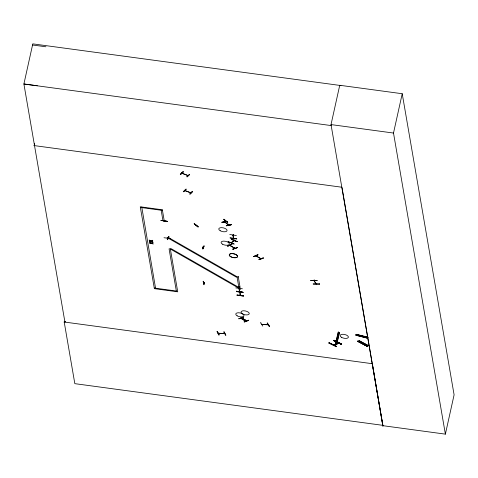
<?xml version="1.0" encoding="UTF-8"?>
<svg xmlns="http://www.w3.org/2000/svg" width="478" height="478" viewBox="0 0 478 478"><rect width="100%" height="100%" fill="white"/><g stroke="black" fill="none" stroke-linecap="round" stroke-linejoin="round"><path stroke-width="0.72" d="M164.008 237.721L170.616 238.63M237.166 241.766L231.274 239.305M229.745 245.447L230.312 245.74M234.31 248.04L234.555 247.986M260.863 258.747L260.349 258.455M234.202 239.992L234.041 240.589L231.029 242.74M234.298 240.673L233.939 240.9M367.731 337.922L355.919 334.779L367.672 338.06L355.775 335.197L367.6 338.251L367.719 337.958L355.901 334.851M230.097 237.829L236.747 238.952M34.524 145.635L34.625 143.406M313.156 283.896L319.412 283.932M313.251 284.105L319.507 284.141M319.459 283.717L319.507 284.165M239.335 288.861L239.466 288.252L239.281 288.885L238.97 288.778L239.131 288.21L239.018 288.843M164.492 221.021L164.247 221.32M167.437 238.152L167.443 238.128M237.166 315.844L237.172 315.827A4.23 1.912 12.5 0 1 238.474 312.761A4.23 1.912 12.5 0 1 243.965 315.904A4.23 1.912 12.5 0 1 237.202 315.862L237.166 315.809M242.412 313.849L242.418 313.813A4.23 1.912 12.5 0 1 243.72 310.766A4.23 1.912 12.5 0 1 249.211 313.903A4.23 1.912 12.5 0 1 242.448 313.867L242.43 313.771M237.01 294.956L243.637 295.852M233.24 235.481L232.953 235.134M233.533 238.307L233.21 235.218M225.18 221.033L225.58 220.932L224.971 220.854M141.769 207.105L155.547 288.204M152.637 240.583L151.006 240.882L149.142 240.111L150.66 240.972L149.369 241.444L151.03 241.145L152.864 241.904L151.377 241.055L152.679 240.828L152.715 240.255M162.556 209.914L162.442 210.41L140.371 207.422M187.985 175.546L181.999 173.215L182.064 172.618M181.969 173.185L182.22 172.642M168.507 236.747L167.288 239.592L168.937 236.514L167.3 239.574L167.647 239.699L168.865 236.843M168.405 237.65L168.28 238.223L168.555 237.656M168.471 237.668L168.322 238.355M183.164 172.014L182.823 171.889L180.278 174.327L180.618 174.452L183.235 171.686M176.442 291.64L169.069 248.859L171.19 248.715L238.845 287.415L240.135 287.589L238.289 276.893L236.168 277.037L168.513 238.337L168.626 237.847M168.877 238.349L169.009 237.775M187.101 176.848L189.647 174.374L186.761 176.723L187.101 176.848L189.647 174.392M183.582 191.696L186.175 189.037M191.063 192.795L191.086 192.15M192.365 191.29L192.634 191.744L190.089 194.188M192.353 191.553L189.742 194.062L192.401 191.337M197.916 226.966L194.176 223.698L198.221 226.919L194.158 223.734L194.462 223.686M203.025 248.841L204.226 245.973L203.885 245.925L202.66 248.781L203.025 248.877L202.732 248.745M203.975 284.733L203.198 281.5L204.034 284.697M203.622 281.255L203.18 281.53M204.387 283.179L203.885 283.251L204.058 282.54M204.482 283.334L204.518 282.606M204.662 282.659L204.465 283.221L203.813 283.113M221.852 222.27L227.295 221.416L221.882 222.24M223.997 219.211L227.755 222.443L223.692 219.253L227.51 222.425M228.58 225.06L224.642 221.983L224.726 221.374M224.905 221.338L224.821 221.947L228.896 225.084M224.642 221.983L225.048 221.398M225.329 221.858L225.019 222.3L225.144 221.894M231.418 224.588L226.429 225.789L231.633 224.708M228.317 224.839L228.353 224.355M228.609 224.188L228.257 224.768M228.58 224.785L228.705 224.212M234.077 244.019L228.03 241.695M229.733 234.471L236.401 235.546M230.103 238.002L236.718 238.827M233.354 234.668L233.222 235.242L233.384 234.674M227.659 246.104C236.491 243.105 229.326 244.832 227.677 246.206L232.039 244.246M234.077 240.016L233.945 240.589M234.405 240.081L234.298 240.697L231.358 242.878M232.828 249.11L237.321 247.598L232.75 249.11L233.037 249.259M217.329 331.624C216.277 331.045 219.492 334.283 219.115 334.947L218.799 334.893M224.086 331.923L225.873 335.239L223.734 331.905L224.092 331.911L225.58 335.144M235.762 287.887L242.388 288.772M238.289 276.893L238.397 276.404M236.407 291.628L243.033 292.512M239.382 286.418L239.89 289.62L239.382 286.418L239.006 286.382L239.52 289.584L239.89 289.632M239.759 291.67L240.189 295.452M240.261 294.556C239.544 295.201 240.876 295.541 240.488 294.585M239.072 318.838L243.404 317.225L238.839 318.748M258.078 254.666L253.716 256.632C255.401 255.216 262.512 253.561 253.699 256.531M241.743 317.942L246.773 320.858M256.351 256.166L255.79 255.873L256.065 255.21M256.214 255.258L256.089 255.832M244.204 321.855L248.518 320.218M263.085 257.899L263.366 258.06L259.058 259.644M245.811 321.228L240.804 318.264M262.757 326.121L260.779 322.835M269.496 326.42L267.214 323.086L269.496 326.42L269.21 326.331M331.021 124.591L339.739 85.275L402.219 93.73L454.1 394.822L445.382 434.138L382.902 425.683L331.021 124.591L393.502 133.045L445.382 434.138M314.022 280.072L313.921 280.676L316.03 283.902M314.237 280.072L314.136 280.682L316.352 283.932L316.107 283.603M314.351 280.138L314.357 280.968M317.004 280.478L310.76 280.413M328.936 343.12L329.217 342.69L328.936 343.12L336.428 346.658L336.5 346.329L329.199 342.714M338.687 343.144L341.262 344.226L341.334 343.897L334.056 340.252L333.769 340.689L338.382 342.995L338.454 342.666L333.746 345.331L338.759 342.816L334.044 345.48L334.122 345.152M341.071 344.303L333.787 340.659L334.056 340.252M338.502 331.911L335.604 343.724L336.13 342.547L337.265 343.114L336.679 344.285L335.544 343.718L338.185 332.073M336.13 342.547L335.544 343.718M336.882 343.27L336.667 344.25L339.565 332.443M337.151 342.069L339.249 332.604M336.679 344.285L336.894 343.3M341.053 344.327L341.334 343.897M393.502 133.045L402.219 93.73M377.596 394.864L377.668 394.535M382.902 425.683L342.075 187.974M238.934 288.557L239.508 291.658M239.424 291.407L239.789 291.455M167.186 238.158L167.085 237.817L167.437 237.913M161.044 220.43L167.67 221.35M203.293 247.305L202.594 247.102L203.252 247.407M202.762 248.763L203.987 245.907M234.967 248.261L229.948 245.393M261.012 258.688L255.987 255.814M246.021 321.102L240.966 318.205L246.051 321.138M261.789 324.484L262.494 324.622M268.206 324.819L261.908 324.472M317.123 280.58L310.772 280.413L317.022 280.449M218.189 333.232L218.834 333.256M224.648 333.638L218.255 333.345M198.203 226.847L194.397 223.656M231.262 242.872L231.549 242.687M222.055 222.36L227.247 221.332M219.067 334.893L217.251 331.583M367.229 346.227L357.598 341.256L367.295 346.293M357.723 341.125L367.582 346.15L357.998 340.939L357.789 341.184M358.9 340.706L368.496 345.773M228.143 241.611L234.065 244.055M244.15 319.668L243.643 319.376M233.736 240.745L234.065 240.882M184.837 190.614L185.542 190.758M190.973 192.885L184.956 190.525M267.555 324.634L268.003 324.67M357.616 341.262L367.134 346.353M359.133 340.599L368.675 345.684M224.003 333.465L224.594 333.507M196.279 225.246L196.924 225.305M382.974 425.354L74.825 383.655L64.195 321.969L65.474 321.27M335.825 342.738L336.142 342.577M336.5 346.329L336.213 346.765L336.297 346.448L329.007 342.792M203.933 283.131L204.441 283.203M168.513 238.337L169.349 238.02L237.004 276.72L238.845 287.415L238.008 287.732L170.359 249.032L177.732 291.819L154.364 288.652L140.263 206.795L162.335 209.782L164.289 221.105L162.998 220.932L161.158 210.23M233.031 249.271L237.327 247.622M259.076 259.679L263.366 258.048M238.809 318.778L243.177 317.141M243.696 319.406L243.356 319.579M244.121 321.855L248.536 320.248M244.401 322.017L248.739 320.409L248.458 320.248M239.765 291.705L239.257 288.545M240.41 295.446L239.998 291.735L239.944 292.351M232.935 235.17L233.288 238.313M233.228 237.996L233.557 238.068M202.636 247.132L203.168 247.257M190.381 192.544L190.961 192.724M224.917 222.246L225.252 222.252M224.953 220.896L225.371 220.812M187.896 175.522L181.915 173.299M190.883 192.861L184.896 190.638M218.315 333.22L224.529 333.507M234.782 248.321L234.316 248.076M260.444 258.365L260.379 258.49M316.191 283.675L315.874 283.675M260.504 322.871L260.857 322.883M261.854 324.49L268.08 324.687M32.546 45.01L45.936 46.778M37.296 85.765L23.9 83.997L32.797 43.862L340.945 85.562M64.918 322.07L64.195 321.969L64.93 322.106L23.9 83.997L331.314 125.594M33.795 145.539L341.949 187.239M239.693 292.566L239.633 292.554M240.219 294.687L240.392 295.141M154.257 288.031L176.334 291.018M64.207 322.011L372.356 363.716L382.908 426.406M238.588 287.834L239.114 287.876M238.606 287.947L239.203 288.031M239.586 289.507L239.884 289.602M168.417 238.247L168.937 238.397M241.545 317.978L246.6 320.899L241.498 318.043M368.054 337.157L356.146 334.289M168.895 238.498L168.364 238.373M243.75 319.764L244.186 319.603M260.731 258.694L255.873 255.909M234.692 248.267L229.799 245.447M267.286 323.032L269.245 326.372M334.038 340.282L341.316 343.921M333.841 340.36L341.137 344.017M333.973 340.569L341.262 344.226M337.05 344.1L335.909 343.533L336.984 344.094M329.133 343.001L336.428 346.658M358.076 341.047L367.582 346.15M239.078 286.334L239.621 289.554M226.435 225.777L231.483 224.588L226.249 225.586M263.163 257.899L258.873 259.536M217.012 331.571L218.757 334.935M233.521 238.062L233.21 238.235M231.394 239.227L237.303 241.689L231.394 239.239M236.371 291.216L243.003 292.309L236.371 291.216M237.028 295.159L243.649 296.055L237.028 295.141M161.002 220.346L167.659 221.451L161.008 220.328M183.271 191.654L183.606 191.792L186.151 189.354L185.828 189.198L183.301 191.636M236.377 291.437L243.003 292.309L236.383 291.413M180.594 174.356L183.14 171.919L180.594 174.356M152.996 242.669L151.365 242.967L149.5 242.191L151.018 243.051L149.728 243.529L151.389 243.224L153.223 243.983L151.735 243.135L152.996 242.669M367.923 337.48L356.11 334.415L367.917 337.498M220.239 230.743A4.23 1.912 12.5 0 0 227.008 230.784A4.23 1.912 12.5 0 0 221.517 227.642A4.23 1.912 12.5 0 0 220.239 230.743M230.737 256.692A4.23 1.912 12.5 0 0 237.506 256.728A4.23 1.912 12.5 0 0 232.015 253.585A4.23 1.912 12.5 0 0 230.737 256.692A4.224 1.912 12.5 0 0 237.5 256.734A4.224 1.912 12.5 0 0 232.015 253.597A4.224 1.912 12.5 0 0 230.743 256.698M222.575 244.222A4.23 1.912 12.5 0 0 229.344 244.264A4.23 1.912 12.5 0 0 223.853 241.121A4.23 1.912 12.5 0 0 222.575 244.222M341.609 337.366A4.206 1.906 12.5 0 0 348.337 337.402A4.206 1.906 12.5 0 0 342.881 334.277A4.206 1.906 12.5 0 0 341.609 337.366"/></g></svg>
